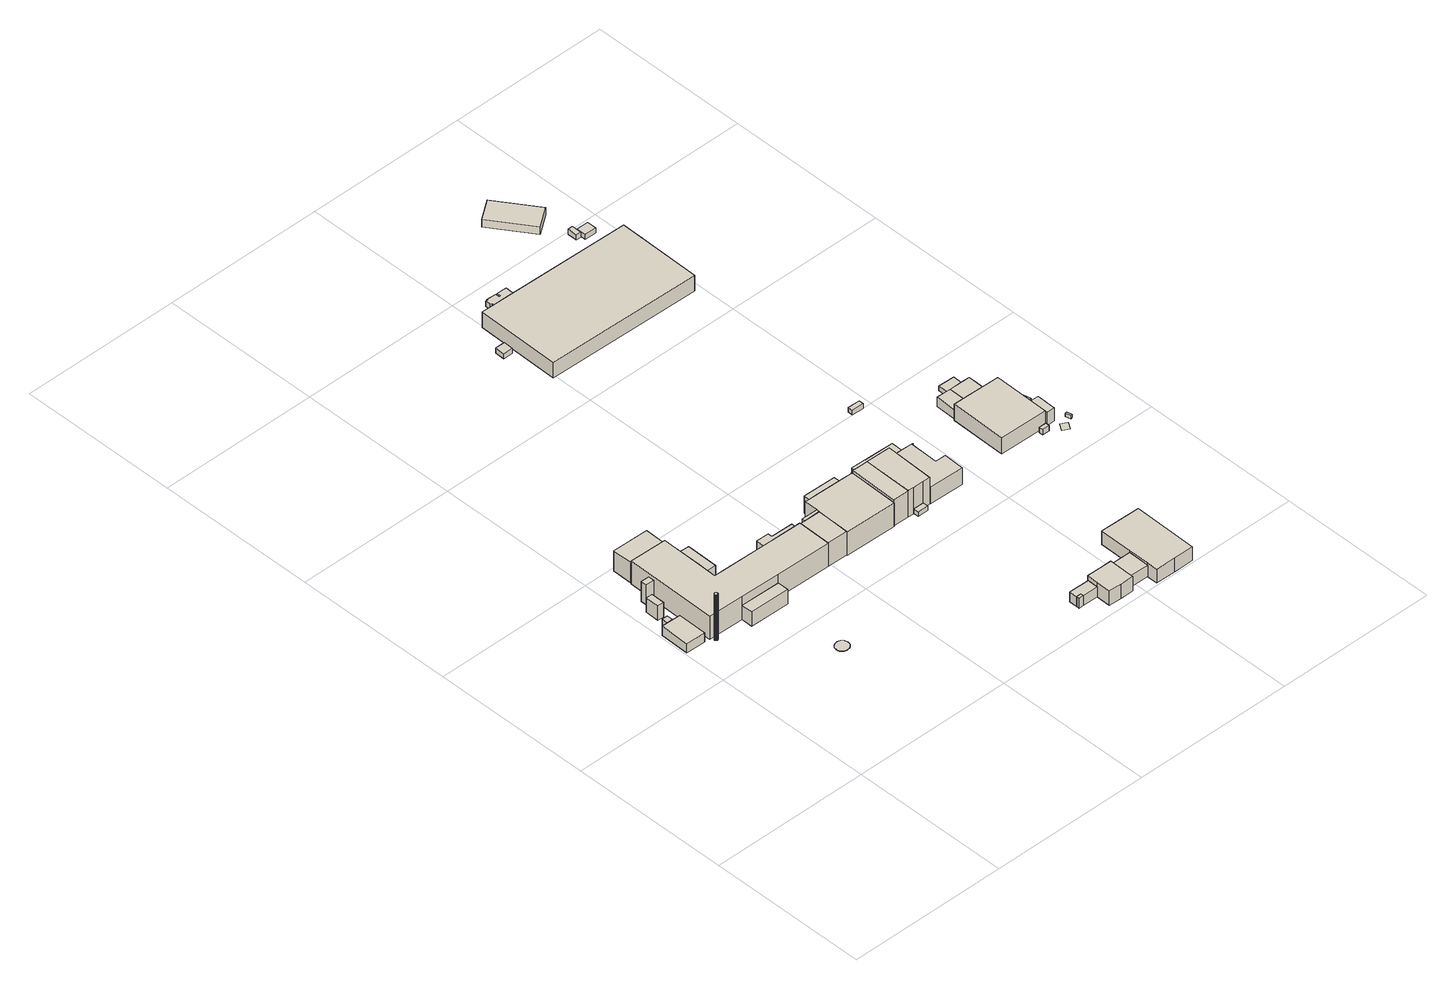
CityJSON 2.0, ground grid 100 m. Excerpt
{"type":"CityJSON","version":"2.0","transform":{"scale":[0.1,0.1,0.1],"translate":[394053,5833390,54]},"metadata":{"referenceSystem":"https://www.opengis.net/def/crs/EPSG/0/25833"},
"CityObjects":{
"building1":{"type":"Building","attributes":{"Gemeindeschluessel":"11000003","BezugspunktDach":"2200","function":"31001_2620","measuredHeight":6.2,"storeysAboveGround":1},"address":[{"country":"Germany","locality":"Berlin","thoroughfareNumber":"7 (16)","thoroughfareName":"Am Vorwerk"}],"geometry":[{"type":"Solid","lod":"1","boundaries":[[[[0,1,2,3]],[[4,5,6,7]],[[4,7,3,2]],[[5,4,2,1]],[[6,5,1,0]],[[7,6,0,3]]]]}]},
"building2":{"type":"Building","attributes":{"Gemeindeschluessel":"11000003","BezugspunktDach":"2200","function":"31001_2620","measuredHeight":6.22,"storeysAboveGround":1},"address":[{"country":"Germany","locality":"Berlin","thoroughfareNumber":"7 (17)","thoroughfareName":"Am Vorwerk"}],"geometry":[{"type":"Solid","lod":"1","boundaries":[[[[8,9,10,11]],[[12,13,14,15]],[[12,15,11,10]],[[13,12,10,9]],[[14,13,9,8]],[[15,14,8,11]]]]}]},
"building3":{"type":"Building","attributes":{"Gemeindeschluessel":"11000003","BezugspunktDach":"2200","function":"51002_1290","measuredHeight":30.57,"storeysAboveGround":0},"address":[{"country":"Germany","locality":"Berlin"}],"geometry":[{"type":"Solid","lod":"1","boundaries":[[[[16,17,18,19,20,21,22,23,24,25,26,27,28,29,30,31,32,33,34,35,36,37,38,39,40,41,42,43,44,45,46,47]],[[48,49,50,51,52,53,54,55,56,57,58,59,60,61,62,63,64,65,66,67,68,69,70,71,72,73,74,75,76,77,78,79]],[[48,79,47,46]],[[49,48,46,45]],[[50,49,45,44]],[[51,50,44,43]],[[52,51,43,42]],[[53,52,42,41]],[[54,53,41,40]],[[55,54,40,39]],[[56,55,39,38]],[[57,56,38,37]],[[58,57,37,36]],[[59,58,36,35]],[[60,59,35,34]],[[61,60,34,33]],[[62,61,33,32]],[[63,62,32,31]],[[64,63,31,30]],[[65,64,30,29]],[[66,65,29,28]],[[67,66,28,27]],[[68,67,27,26]],[[69,68,26,25]],[[70,69,25,24]],[[71,70,24,23]],[[72,71,23,22]],[[73,72,22,21]],[[74,73,21,20]],[[75,74,20,19]],[[76,75,19,18]],[[77,76,18,17]],[[78,77,17,16]],[[79,78,16,47]]]]}]},
"building4":{"type":"Building","attributes":{"Gemeindeschluessel":"11000003","BezugspunktDach":"2200","function":"31001_2620","measuredHeight":9.67,"storeysAboveGround":1},"address":[{"country":"Germany","locality":"Berlin","thoroughfareNumber":"7 (18)","thoroughfareName":"Am Vorwerk"}],"geometry":[{"type":"Solid","lod":"1","boundaries":[[[[80,81,82,83]],[[84,85,86,87]],[[84,87,83,82]],[[85,84,82,81]],[[86,85,81,80]],[[87,86,80,83]]]]}]},
"building5":{"type":"Building","attributes":{"Gemeindeschluessel":"11000003","BezugspunktDach":"2200","function":"31001_2620","measuredHeight":13.93,"storeysAboveGround":1},"address":[{"country":"Germany","locality":"Berlin","thoroughfareNumber":"7 (19)","thoroughfareName":"Am Vorwerk"}],"geometry":[{"type":"Solid","lod":"1","boundaries":[[[[88,89,90,91]],[[92,93,94,95]],[[92,95,91,90]],[[93,92,90,89]],[[94,93,89,88]],[[95,94,88,91]]]]}]},
"building6":{"type":"Building","attributes":{"name":"Windkraftanlage","Gemeindeschluessel":"11000003","BezugspunktDach":"2200","function":"31001_2520","measuredHeight":0.18,"storeysAboveGround":36},"address":[{"country":"Germany","locality":"Berlin","thoroughfareNumber":"1","thoroughfareName":"Am Vorwerk"}],"geometry":[{"type":"Solid","lod":"1","boundaries":[[[[96,97,98,99,100,101,102,103,104,105,106,107,108,109,110,111,112,113,114,115,116,117,118,119,120,121,122,123,124,125,126,127,128,129,130,131,132,133,134,135,136,137,138,139,140,141,142,143,144,145,146,147,148,149,150,151,152,153,154,155,156,157,158,159]],[[160,161,162,163,164,165,166,167,168,169,170,171,172,173,174,175,176,177,178,179,180,181,182,183,184,185,186,187,188,189,190,191,192,193,194,195,196,197,198,199,200,201,202,203,204,205,206,207,208,209,210,211,212,213,214,215,216,217,218,219,220,221,222,223]],[[160,223,159,158]],[[161,160,158,157]],[[162,161,157,156]],[[163,162,156,155]],[[164,163,155,154]],[[165,164,154,153]],[[166,165,153,152]],[[167,166,152,151]],[[168,167,151,150]],[[169,168,150,149]],[[170,169,149,148]],[[171,170,148,147]],[[172,171,147,146]],[[173,172,146,145]],[[174,173,145,144]],[[175,174,144,143]],[[176,175,143,142]],[[177,176,142,141]],[[178,177,141,140]],[[179,178,140,139]],[[180,179,139,138]],[[181,180,138,137]],[[182,181,137,136]],[[183,182,136,135]],[[184,183,135,134]],[[185,184,134,133]],[[186,185,133,132]],[[187,186,132,131]],[[188,187,131,130]],[[189,188,130,129]],[[190,189,129,128]],[[191,190,128,127]],[[192,191,127,126]],[[193,192,126,125]],[[194,193,125,124]],[[195,194,124,123]],[[196,195,123,122]],[[197,196,122,121]],[[198,197,121,120]],[[199,198,120,119]],[[200,199,119,118]],[[201,200,118,117]],[[202,201,117,116]],[[203,202,116,115]],[[204,203,115,114]],[[205,204,114,113]],[[206,205,113,112]],[[207,206,112,111]],[[208,207,111,110]],[[209,208,110,109]],[[210,209,109,108]],[[211,210,108,107]],[[212,211,107,106]],[[213,212,106,105]],[[214,213,105,104]],[[215,214,104,103]],[[216,215,103,102]],[[217,216,102,101]],[[218,217,101,100]],[[219,218,100,99]],[[220,219,99,98]],[[221,220,98,97]],[[222,221,97,96]],[[223,222,96,159]]]]}]},
"building7":{"type":"Building","attributes":{"Gemeindeschluessel":"11000003","BezugspunktDach":"2200","function":"51009_1610","measuredHeight":14.1,"storeysAboveGround":0},"address":[{"country":"Germany","locality":"Berlin"}],"geometry":[{"type":"Solid","lod":"1","boundaries":[[[[224,225,226,227]],[[228,229,230,231]],[[228,231,227,226]],[[229,228,226,225]],[[230,229,225,224]],[[231,230,224,227]]]]}]},
"building8":{"type":"Building","attributes":{"Gemeindeschluessel":"11000003","BezugspunktDach":"2200","function":"31001_2620","measuredHeight":9.63,"storeysAboveGround":3},"address":[{"country":"Germany","locality":"Berlin","thoroughfareNumber":"7 (13)","thoroughfareName":"Am Vorwerk"}],"geometry":[{"type":"Solid","lod":"1","boundaries":[[[[232,233,234,235]],[[236,237,238,239]],[[236,239,235,234]],[[237,236,234,233]],[[238,237,233,232]],[[239,238,232,235]]]]}]},
"building9":{"type":"Building","attributes":{"Gemeindeschluessel":"11000003","BezugspunktDach":"2200","function":"31001_2620","measuredHeight":7.76,"storeysAboveGround":2},"address":[{"country":"Germany","locality":"Berlin","thoroughfareNumber":"7 (14)","thoroughfareName":"Am Vorwerk"}],"geometry":[{"type":"Solid","lod":"1","boundaries":[[[[240,241,242,243]],[[244,245,246,247]],[[244,247,243,242]],[[245,244,242,241]],[[246,245,241,240]],[[247,246,240,243]]]]}]},
"building10":{"type":"Building","attributes":{"Gemeindeschluessel":"11000003","BezugspunktDach":"2200","function":"31001_2621","measuredHeight":15.38,"storeysAboveGround":4},"address":[{"country":"Germany","locality":"Berlin","thoroughfareNumber":"7 (12)","thoroughfareName":"Am Vorwerk"}],"geometry":[{"type":"Solid","lod":"1","boundaries":[[[[248,249,250,251,252,253,254,255,256,257,258,259,260,261,262]],[[263,264,244,247,265,266,267,268,269,270,271,272,237,236,273]],[[263,273,262,261]],[[264,263,261,260]],[[244,264,260,259]],[[247,244,259,258]],[[265,247,258,257]],[[266,265,257,256]],[[267,266,256,255]],[[268,267,255,254]],[[269,268,254,253]],[[270,269,253,252]],[[271,270,252,251]],[[272,271,251,250]],[[237,272,250,249]],[[236,237,249,248]],[[273,236,248,262]]]]}]},
"building11":{"type":"Building","attributes":{"Gemeindeschluessel":"11000003","BezugspunktDach":"2200","function":"51009_1610","measuredHeight":6.1,"storeysAboveGround":0},"address":[{"country":"Germany","locality":"Berlin"}],"geometry":[{"type":"Solid","lod":"1","boundaries":[[[[274,275,276,277]],[[278,279,267,266]],[[278,266,277,276]],[[279,278,276,275]],[[267,279,275,274]],[[266,267,274,277]]]]}]},
"building12":{"type":"Building","attributes":{"Gemeindeschluessel":"11000003","BezugspunktDach":"2200","function":"31001_2523","measuredHeight":7.09,"storeysAboveGround":2},"address":[{"country":"Germany","locality":"Berlin","thoroughfareNumber":"7 (15)","thoroughfareName":"Am Vorwerk"}],"geometry":[{"type":"Solid","lod":"1","boundaries":[[[[280,281,282,283,284,285,286,287,288]],[[289,290,291,292,293,294,295,296,297]],[[289,297,288,287]],[[290,289,287,286]],[[291,290,286,285]],[[292,291,285,284]],[[293,292,284,283]],[[294,293,283,282]],[[295,294,282,281]],[[296,295,281,280]],[[297,296,280,288]]]]}]},
"building13":{"type":"Building","attributes":{"Gemeindeschluessel":"11000003","BezugspunktDach":"2200","function":"31001_2621","measuredHeight":15.66,"storeysAboveGround":6},"address":[{"country":"Germany","locality":"Berlin","thoroughfareNumber":"7 (11)","thoroughfareName":"Am Vorwerk"}],"geometry":[{"type":"Solid","lod":"1","boundaries":[[[[298,299,300,252,251]],[[301,302,303,304,305]],[[301,305,251,252]],[[302,301,252,300]],[[303,302,300,299]],[[304,303,299,298]],[[305,304,298,251]]]]}]},
"building14":{"type":"Building","attributes":{"Gemeindeschluessel":"11000003","BezugspunktDach":"2200","function":"51009_1610","measuredHeight":15.45,"storeysAboveGround":0},"address":[{"country":"Germany","locality":"Berlin"}],"geometry":[{"type":"Solid","lod":"1","boundaries":[[[[306,307,308,309]],[[293,310,311,294]],[[293,294,309,308]],[[310,293,308,307]],[[311,310,307,306]],[[294,311,306,309]]]]}]},
"building15":{"type":"Building","attributes":{"Gemeindeschluessel":"11000003","BezugspunktDach":"2200","function":"31001_2621","measuredHeight":15.96,"storeysAboveGround":5},"address":[{"country":"Germany","locality":"Berlin","thoroughfareNumber":"7 (10)","thoroughfareName":"Am Vorwerk"}],"geometry":[{"type":"Solid","lod":"1","boundaries":[[[[312,313,314,315,316,317,318,319,320,321,322,323,324,325,326]],[[304,303,327,328,329,330,331,332,333,334,335,336,337,338,339]],[[304,339,326,325]],[[303,304,325,324]],[[327,303,324,323]],[[328,327,323,322]],[[329,328,322,321]],[[330,329,321,320]],[[331,330,320,319]],[[332,331,319,318]],[[333,332,318,317]],[[334,333,317,316]],[[335,334,316,315]],[[336,335,315,314]],[[337,336,314,313]],[[338,337,313,312]],[[339,338,312,326]]]]}]},
"building16":{"type":"Building","attributes":{"Gemeindeschluessel":"11000003","BezugspunktDach":"2200","function":"51009_1610","measuredHeight":6.84,"storeysAboveGround":0},"address":[{"country":"Germany","locality":"Berlin"}],"geometry":[{"type":"Solid","lod":"1","boundaries":[[[[340,341,342,343]],[[344,345,346,347]],[[344,347,343,342]],[[345,344,342,341]],[[346,345,341,340]],[[347,346,340,343]]]]}]},
"building17":{"type":"Building","attributes":{"Gemeindeschluessel":"11000003","BezugspunktDach":"2200","function":"51009_1610","measuredHeight":15.54,"storeysAboveGround":0},"address":[{"country":"Germany","locality":"Berlin"}],"geometry":[{"type":"Solid","lod":"1","boundaries":[[[[348,349,350,351]],[[352,353,354,355]],[[352,355,351,350]],[[353,352,350,349]],[[354,353,349,348]],[[355,354,348,351]]]]}]},
"building18":{"type":"Building","attributes":{"Gemeindeschluessel":"11000003","BezugspunktDach":"2200","function":"31001_2620","measuredHeight":6.63,"storeysAboveGround":2},"address":[{"country":"Germany","locality":"Berlin","thoroughfareNumber":"5 (6)","thoroughfareName":"Am Vorwerk"}],"geometry":[{"type":"Solid","lod":"1","boundaries":[[[[356,357,358,359,360,361]],[[362,363,364,346,345,344]],[[362,344,361,360]],[[363,362,360,359]],[[364,363,359,358]],[[346,364,358,357]],[[345,346,357,356]],[[344,345,356,361]]]]}]},
"building19":{"type":"Building","attributes":{"Gemeindeschluessel":"11000003","BezugspunktDach":"2200","function":"31001_2621","measuredHeight":10.56,"storeysAboveGround":1},"address":[{"country":"Germany","locality":"Berlin","thoroughfareNumber":"5 (5)","thoroughfareName":"Am Vorwerk"}],"geometry":[{"type":"Solid","lod":"1","boundaries":[[[[365,366,367,368,369,370,371,372,373]],[[374,375,376,377,378,379,380,381,382]],[[374,382,373,372]],[[375,374,372,371]],[[376,375,371,370]],[[377,376,370,369]],[[378,377,369,368]],[[379,378,368,367]],[[380,379,367,366]],[[381,380,366,365]],[[382,381,365,373]]]]}]},
"building20":{"type":"Building","attributes":{"Gemeindeschluessel":"11000003","BezugspunktDach":"2200","function":"31001_2620","measuredHeight":3.12,"storeysAboveGround":1},"address":[{"country":"Germany","locality":"Berlin","thoroughfareNumber":"7 (8)","thoroughfareName":"Am Vorwerk"}],"geometry":[{"type":"Solid","lod":"1","boundaries":[[[[383,384,385,386]],[[387,388,389,390]],[[387,390,386,385]],[[388,387,385,384]],[[389,388,384,383]],[[390,389,383,386]]]]}]},
"building21":{"type":"Building","attributes":{"Gemeindeschluessel":"11000003","function":"31001_2621"},"address":[{"country":"Germany","locality":"Berlin","thoroughfareNumber":"7 (9)","thoroughfareName":"Am Vorwerk"}],"children":["building21-1","building21-2"]},
"building21-1":{"type":"BuildingPart","attributes":{"BezugspunktDach":"2200","measuredHeight":17.77,"storeysAboveGround":7},"parents":["building21"],"geometry":[{"type":"MultiSurface","lod":"1","boundaries":[[[391,392,393,394,395,396]],[[397,398,399,400,401,402]],[[397,403,404,396,395]],[[398,397,395,394]],[[399,398,394,393]],[[400,399,393,392]],[[401,400,392,391]],[[402,401,391,396]],[[402,404,403,397]]]}]},
"building21-2":{"type":"BuildingPart","attributes":{"BezugspunktDach":"2200","measuredHeight":17.74,"storeysAboveGround":7},"parents":["building21"],"geometry":[{"type":"Solid","lod":"1","boundaries":[[[[404,403,405,406,407]],[[336,408,397,402,337]],[[336,337,407,406]],[[408,336,406,405]],[[397,408,405,403]],[[337,402,404,407]],[[402,397,403,404]]]]}]},
"building22":{"type":"Building","attributes":{"Gemeindeschluessel":"11000003","BezugspunktDach":"2200","function":"31001_2463","measuredHeight":3.41,"storeysAboveGround":1},"address":[{"country":"Germany","locality":"Berlin","thoroughfareNumber":"11 (5)","thoroughfareName":"Am Vorwerk"}],"geometry":[{"type":"Solid","lod":"1","boundaries":[[[[409,410,411,412]],[[413,414,415,416]],[[413,416,412,411]],[[414,413,411,410]],[[415,414,410,409]],[[416,415,409,412]]]]}]},
"building23":{"type":"Building","attributes":{"Gemeindeschluessel":"11000003","BezugspunktDach":"2200","function":"31001_2620","measuredHeight":7.64,"storeysAboveGround":2},"address":[{"country":"Germany","locality":"Berlin","thoroughfareNumber":"5 (4)","thoroughfareName":"Am Vorwerk"}],"geometry":[{"type":"Solid","lod":"1","boundaries":[[[[417,418,419,420]],[[421,422,423,424]],[[421,424,420,419]],[[422,421,419,418]],[[423,422,418,417]],[[424,423,417,420]]]]}]},
"building24":{"type":"Building","attributes":{"Gemeindeschluessel":"11000003","BezugspunktDach":"2200","function":"31001_2100","measuredHeight":10.77,"storeysAboveGround":3},"address":[{"country":"Germany","locality":"Berlin","thoroughfareNumber":"7 (6)","thoroughfareName":"Am Vorwerk"}],"geometry":[{"type":"Solid","lod":"1","boundaries":[[[[425,426,427,428,429,430,431,432,433,434]],[[435,436,437,438,439,440,441,442,443,444]],[[435,444,434,433]],[[436,435,433,432]],[[437,436,432,431]],[[438,437,431,430]],[[439,438,430,429]],[[440,439,429,428]],[[441,440,428,427]],[[442,441,427,426]],[[443,442,426,425]],[[444,443,425,434]]]]}]},
"building25":{"type":"Building","attributes":{"Gemeindeschluessel":"11000003","BezugspunktDach":"2200","function":"31001_2621","measuredHeight":11.08,"storeysAboveGround":3},"address":[{"country":"Germany","locality":"Berlin","thoroughfareNumber":"7 (7)","thoroughfareName":"Am Vorwerk"}],"geometry":[{"type":"Solid","lod":"1","boundaries":[[[[445,446,447,448,449,450,451,452,453,454]],[[455,456,457,458,459,460,461,462,463,464]],[[455,464,454,453]],[[456,455,453,452]],[[457,456,452,451]],[[458,457,451,450]],[[459,458,450,449]],[[460,459,449,448]],[[461,460,448,447]],[[462,461,447,446]],[[463,462,446,445]],[[464,463,445,454]]]]}]},
"building26":{"type":"Building","attributes":{"Gemeindeschluessel":"11000003","BezugspunktDach":"2200","function":"31001_2621","measuredHeight":10.27,"storeysAboveGround":1},"address":[{"country":"Germany","locality":"Berlin","thoroughfareNumber":"5 (3)","thoroughfareName":"Am Vorwerk"}],"geometry":[{"type":"Solid","lod":"1","boundaries":[[[[465,466,467,468,469,470,471,472]],[[473,474,475,476,477,478,479,480]],[[473,480,472,471]],[[474,473,471,470]],[[475,474,470,469]],[[476,475,469,468]],[[477,476,468,467]],[[478,477,467,466]],[[479,478,466,465]],[[480,479,465,472]]]]}]},
"building27":{"type":"Building","attributes":{"Gemeindeschluessel":"11000003","BezugspunktDach":"2200","function":"31001_2600","measuredHeight":3.58,"storeysAboveGround":1},"address":[{"country":"Germany","locality":"Berlin","thoroughfareNumber":"11 (4)","thoroughfareName":"Am Vorwerk"}],"geometry":[{"type":"Solid","lod":"1","boundaries":[[[[481,482,483,484,485,486,487,488,489,490,491,492,493,494,495,496]],[[497,498,499,500,501,502,503,504,505,506,507,508,509,510,511,512]],[[497,512,496,495]],[[498,497,495,494]],[[499,498,494,493]],[[500,499,493,492]],[[501,500,492,491]],[[502,501,491,490]],[[503,502,490,489]],[[504,503,489,488]],[[505,504,488,487]],[[506,505,487,486]],[[507,506,486,485]],[[508,507,485,484]],[[509,508,484,483]],[[510,509,483,482]],[[511,510,482,481]],[[512,511,481,496]]]]}]},
"building28":{"type":"Building","attributes":{"Gemeindeschluessel":"11000003","BezugspunktDach":"2200","function":"31001_2600","measuredHeight":3.13,"storeysAboveGround":1},"address":[{"country":"Germany","locality":"Berlin","thoroughfareNumber":"7 (5)","thoroughfareName":"Am Vorwerk"}],"geometry":[{"type":"Solid","lod":"1","boundaries":[[[[513,514,515,516]],[[517,518,519,520]],[[517,520,516,515]],[[518,517,515,514]],[[519,518,514,513]],[[520,519,513,516]]]]}]},
"building29":{"type":"Building","attributes":{"Gemeindeschluessel":"11000003","BezugspunktDach":"2200","function":"31001_2600","measuredHeight":10.61,"storeysAboveGround":2},"address":[{"country":"Germany","locality":"Berlin","thoroughfareNumber":"11 (6)","thoroughfareName":"Am Vorwerk"}],"geometry":[{"type":"Solid","lod":"1","boundaries":[[[[521,522,523,524,525,526]],[[527,528,529,530,531,532]],[[527,532,526,525]],[[528,527,525,524]],[[529,528,524,523]],[[530,529,523,522]],[[531,530,522,521]],[[532,531,521,526]]]]}]},
"building30":{"type":"Building","attributes":{"Gemeindeschluessel":"11000003","BezugspunktDach":"2200","function":"31001_2143","measuredHeight":6.35,"storeysAboveGround":1},"address":[{"country":"Germany","locality":"Berlin","thoroughfareNumber":"7 (4)","thoroughfareName":"Am Vorwerk"}],"geometry":[{"type":"Solid","lod":"1","boundaries":[[[[533,534,535,536]],[[537,538,539,540]],[[537,540,536,535]],[[538,537,535,534]],[[539,538,534,533]],[[540,539,533,536]]]]}]},
"building31":{"type":"Building","attributes":{"Gemeindeschluessel":"11000003","BezugspunktDach":"2200","function":"31001_2143","measuredHeight":10.85,"storeysAboveGround":3},"address":[{"country":"Germany","locality":"Berlin","thoroughfareNumber":"7","thoroughfareName":"Am Vorwerk"}],"geometry":[{"type":"Solid","lod":"1","boundaries":[[[[541,542,543,544,545,546,547]],[[548,540,539,549,550,551,552]],[[548,552,547,546]],[[540,548,546,545]],[[539,540,545,544]],[[549,539,544,543]],[[550,549,543,542]],[[551,550,542,541]],[[552,551,541,547]]]]}]},
"building32":{"type":"Building","attributes":{"Gemeindeschluessel":"11000003","BezugspunktDach":"2200","function":"31001_2600","measuredHeight":3.48,"storeysAboveGround":1},"address":[{"country":"Germany","locality":"Berlin","thoroughfareNumber":"7 (2)","thoroughfareName":"Am Vorwerk"}],"geometry":[{"type":"Solid","lod":"1","boundaries":[[[[553,554,555,556]],[[557,558,559,560]],[[557,560,556,555]],[[558,557,555,554]],[[559,558,554,553]],[[560,559,553,556]]]]}]},
"building33":{"type":"Building","attributes":{"Gemeindeschluessel":"11000003","function":"31001_2083"},"address":[{"country":"Germany","locality":"Berlin","thoroughfareNumber":"7 (25)","thoroughfareName":"Am Vorwerk"}],"children":["building33-1","building33-2"]},
"building33-1":{"type":"BuildingPart","attributes":{"BezugspunktDach":"2200","measuredHeight":6.35,"storeysAboveGround":2},"parents":["building33"],"geometry":[{"type":"MultiSurface","lod":"1","boundaries":[[[561,562,563,534,533]],[[538,564,565,549,539]],[[538,539,533,534]],[[566,567,538,534,563]],[[565,564,563,562]],[[549,565,562,561]],[[539,549,561,533]],[[564,538,567,566]]]}]},
"building33-2":{"type":"BuildingPart","attributes":{"BezugspunktDach":"2200","measuredHeight":3.07,"storeysAboveGround":2},"parents":["building33"],"geometry":[{"type":"Solid","lod":"1","boundaries":[[[[566,568,569,567]],[[570,571,564,538]],[[570,538,567,569]],[[571,570,569,568]],[[564,571,568,566]],[[538,564,566,567]]]]}]},
"building34":{"type":"Building","attributes":{"Gemeindeschluessel":"11000003","BezugspunktDach":"2200","function":"31001_2600","measuredHeight":8.69,"storeysAboveGround":1},"address":[{"country":"Germany","locality":"Berlin","thoroughfareNumber":"7 (1)","thoroughfareName":"Am Vorwerk"}],"geometry":[{"type":"Solid","lod":"1","boundaries":[[[[572,573,574,575]],[[576,577,578,579]],[[576,579,575,574]],[[577,576,574,573]],[[578,577,573,572]],[[579,578,572,575]]]]}]},
"building35":{"type":"Building","attributes":{"Gemeindeschluessel":"11000003","BezugspunktDach":"2200","function":"31001_2591","measuredHeight":0.02,"storeysAboveGround":1},"address":[{"country":"Germany","locality":"Berlin","thoroughfareNumber":"7 (24)","thoroughfareName":"Am Vorwerk"}],"geometry":[{"type":"MultiSurface","lod":"1","boundaries":[[[580,581,582,583]]]}]},
"building36":{"type":"Building","attributes":{"Gemeindeschluessel":"11000003","BezugspunktDach":"2200","function":"31001_2143","measuredHeight":5.09,"storeysAboveGround":1},"address":[{"country":"Germany","locality":"Berlin","thoroughfareNumber":"11 (1)","thoroughfareName":"Am Vorwerk"}],"geometry":[{"type":"Solid","lod":"1","boundaries":[[[[584,585,586,587]],[[588,589,590,591]],[[588,591,587,586]],[[589,588,586,585]],[[590,589,585,584]],[[591,590,584,587]]]]}]},
"building37":{"type":"Building","attributes":{"Gemeindeschluessel":"11000003","BezugspunktDach":"2200","function":"51009_1610","measuredHeight":2.68,"storeysAboveGround":0},"address":[{"country":"Germany","locality":"Berlin"}],"geometry":[{"type":"Solid","lod":"1","boundaries":[[[[592,593,594,595]],[[565,596,597,598]],[[565,598,595,594]],[[596,565,594,593]],[[597,596,593,592]],[[598,597,592,595]]]]}]},
"building38":{"type":"Building","attributes":{"Gemeindeschluessel":"11000003","BezugspunktDach":"2200","function":"31001_2600","measuredHeight":3.46,"storeysAboveGround":1},"address":[{"country":"Germany","locality":"Berlin","thoroughfareNumber":"11 (2)","thoroughfareName":"Am Vorwerk"}],"geometry":[{"type":"Solid","lod":"1","boundaries":[[[[599,600,601,602]],[[603,604,605,606]],[[603,606,602,601]],[[604,603,601,600]],[[605,604,600,599]],[[606,605,599,602]]]]}]},
"building39":{"type":"Building","attributes":{"Gemeindeschluessel":"11000003","BezugspunktDach":"2200","function":"31001_2500","measuredHeight":2.27,"storeysAboveGround":1},"address":[{"country":"Germany","locality":"Berlin","thoroughfareNumber":"7 (23)","thoroughfareName":"Am Vorwerk"}],"geometry":[{"type":"Solid","lod":"1","boundaries":[[[[607,608,609,610]],[[611,612,613,614]],[[611,614,610,609]],[[612,611,609,608]],[[613,612,608,607]],[[614,613,607,610]]]]}]},
"building40":{"type":"Building","attributes":{"Gemeindeschluessel":"11000003","BezugspunktDach":"2200","function":"31001_2523","measuredHeight":1.46,"storeysAboveGround":1},"address":[{"country":"Germany","locality":"Berlin","thoroughfareNumber":"7 (22)","thoroughfareName":"Am Vorwerk"}],"geometry":[{"type":"Solid","lod":"1","boundaries":[[[[615,616,617,618]],[[619,620,621,622]],[[619,622,618,617]],[[620,619,617,616]],[[621,620,616,615]],[[622,621,615,618]]]]}]},
"building41":{"type":"Building","attributes":{"Gemeindeschluessel":"11000003","BezugspunktDach":"2200","function":"31001_2600","measuredHeight":3.42,"storeysAboveGround":2},"address":[{"country":"Germany","locality":"Berlin","thoroughfareNumber":"11","thoroughfareName":"Am Vorwerk"}],"geometry":[{"type":"Solid","lod":"1","boundaries":[[[[623,624,625,626]],[[627,628,629,630]],[[627,630,626,625]],[[628,627,625,624]],[[629,628,624,623]],[[630,629,623,626]]]]}]},
"building42":{"type":"Building","attributes":{"Gemeindeschluessel":"11000003","BezugspunktDach":"2200","function":"31001_2523","measuredHeight":2.59,"storeysAboveGround":1},"address":[{"country":"Germany","locality":"Berlin","thoroughfareNumber":"11 (3)","thoroughfareName":"Am Vorwerk"}],"geometry":[{"type":"Solid","lod":"1","boundaries":[[[[631,632,633,634]],[[635,636,637,638]],[[635,638,634,633]],[[636,635,633,632]],[[637,636,632,631]],[[638,637,631,634]]]]}]}
},
"vertices":[
[123,1262,81],[126,1444,81],[5,1447,81],[1,1264,81],[5,1447,19],[126,1444,19],[123,1262,19],[1,1264,19],
[76,1447,82],[77,1484,82],[41,1485,82],[40,1447,82],[41,1485,20],[77,1484,20],[76,1447,20],[40,1447,20],
[169,1234,325],[169,1232,325],[170,1231,325],[172,1229,325],[173,1228,325],[175,1227,325],[177,1226,325],[179,1226,325],[181,1226,325],[183,1227,325],[184,1228,325],[186,1229,325],[187,1231,325],[188,1232,325],[189,1234,325],[189,1236,325],[189,1238,325],[188,1240,325],[187,1242,325],[186,1244,325],[184,1245,325],[183,1246,325],[181,1246,325],[179,1247,325],[177,1246,325],[175,1246,325],[173,1245,325],[172,1244,325],[170,1242,325],[169,1240,325],[169,1238,325],[169,1236,325],[169,1238,19],[169,1240,19],[170,1242,19],[172,1244,19],[173,1245,19],[175,1246,19],[177,1246,19],[179,1247,19],[181,1246,19],[183,1246,19],[184,1245,19],[186,1244,19],[187,1242,19],[188,1240,19],[189,1238,19],[189,1236,19],[189,1234,19],[188,1232,19],[187,1231,19],[186,1229,19],[184,1228,19],[183,1227,19],[181,1226,19],[179,1226,19],[177,1226,19],[175,1227,19],[173,1228,19],[172,1229,19],[170,1231,19],[169,1232,19],[169,1234,19],[169,1236,19],
[106,1542,117],[108,1628,117],[68,1629,117],[66,1543,117],[68,1629,21],[108,1628,21],[106,1542,21],[66,1543,21],
[158,1666,155],[159,1704,155],[108,1705,155],[107,1667,155],[108,1705,21],[159,1704,21],[158,1666,21],[107,1667,21],
[551,744,33],[551,740,33],[552,736,33],[553,732,33],[555,728,33],[557,725,33],[560,722,33],[562,719,33],[565,716,33],[568,714,33],[572,712,33],[575,710,33],[579,709,33],[583,708,33],[587,707,33],[591,707,33],[595,707,33],[599,708,33],[603,709,33],[607,710,33],[610,712,33],[614,714,33],[617,716,33],[620,719,33],[622,722,33],[625,725,33],[627,728,33],[628,732,33],[630,736,33],[631,740,33],[631,744,33],[632,748,33],[631,751,33],[631,755,33],[630,759,33],[628,763,33],[627,767,33],[625,770,33],[622,773,33],[620,776,33],[617,779,33],[614,781,33],[610,783,33],[607,785,33],[603,786,33],[599,787,33],[595,788,33],[591,788,33],[587,788,33],[583,787,33],[579,786,33],[575,785,33],[572,783,33],[568,781,33],[565,779,33],[562,776,33],[560,773,33],[557,770,33],[555,767,33],[553,763,33],[552,759,33],[551,755,33],[551,751,33],[550,748,33],[551,751,31],[551,755,31],[552,759,31],[553,763,31],[555,767,31],[557,770,31],[560,773,31],[562,776,31],[565,779,31],[568,781,31],[572,783,31],[575,785,31],[579,786,31],[583,787,31],[587,788,31],[591,788,31],[595,788,31],[599,787,31],[603,786,31],[607,785,31],[610,783,31],[614,781,31],[617,779,31],[620,776,31],[622,773,31],[625,770,31],[627,767,31],[628,763,31],[630,759,31],[631,755,31],[631,751,31],[632,748,31],[631,744,31],[631,740,31],[630,736,31],[628,732,31],[627,728,31],[625,725,31],[622,722,31],[620,719,31],[617,716,31],[614,714,31],[610,712,31],[607,710,31],[603,709,31],[599,708,31],[595,707,31],[591,707,31],[587,707,31],[583,708,31],[579,709,31],[575,710,31],[572,712,31],[568,714,31],[565,716,31],[562,719,31],[560,722,31],[557,725,31],[555,728,31],[553,732,31],[552,736,31],[551,740,31],[551,744,31],[550,748,31],
[394,1841,155],[396,1966,155],[170,1970,155],[168,1845,155],[170,1970,20],[396,1966,20],[394,1841,20],[168,1845,20],
[627,1179,115],[628,1249,115],[378,1254,115],[377,1184,115],[378,1254,19],[628,1249,19],[627,1179,19],[377,1184,19],
[506,1579,97],[509,1778,97],[395,1781,97],[392,1581,97],[395,1781,19],[509,1778,19],[506,1579,19],[392,1581,19],
[378,1254,173],[628,1249,173],[973,1243,173],[973,1246,173],[977,1450,173],[977,1454,173],[788,1457,173],[768,1458,173],[459,1463,173],[389,1465,173],[392,1581,173],[395,1781,173],[396,1833,173],[165,1838,173],[154,1258,173],[165,1838,19],[396,1833,19],[389,1465,19],[459,1463,19],[768,1458,19],[788,1457,19],[977,1454,19],[977,1450,19],[973,1246,19],[973,1243,19],[154,1258,19],
[768,1458,80],[770,1529,80],[460,1535,80],[459,1463,80],[460,1535,19],[770,1529,19],
[977,1454,91],[977,1450,91],[1005,1449,91],[1006,1469,91],[1007,1544,91],[869,1547,91],[869,1574,91],[791,1575,91],[788,1457,91],[791,1575,20],[869,1574,20],[869,1547,20],[1007,1544,20],[1006,1469,20],[1005,1449,20],[977,1450,20],[977,1454,20],[788,1457,20],
[1101,1244,173],[1108,1448,173],[1005,1449,173],[977,1450,16],[1005,1449,16],[1108,1448,16],[1101,1244,16],[973,1246,16],
[1108,1448,174],[1108,1468,174],[1006,1469,174],[1005,1449,174],[1108,1468,20],[1108,1448,20],
[1424,1234,175],[1424,1238,175],[1431,1541,175],[1431,1549,175],[1427,1549,175],[1427,1545,175],[1373,1546,175],[1167,1550,175],[1114,1551,175],[1113,1555,175],[1110,1555,175],[1108,1468,175],[1108,1448,175],[1101,1244,175],[1101,1240,175],[1108,1468,16],[1110,1555,16],[1113,1555,16],[1114,1551,16],[1167,1550,16],[1373,1546,16],[1427,1545,16],[1427,1549,16],[1431,1549,16],[1431,1541,16],[1424,1238,16],[1424,1234,16],[1101,1240,16],
[1689,135,87],[1689,153,87],[1660,153,87],[1659,135,87],[1660,153,19],[1689,153,19],[1689,135,19],[1659,135,19],
[1373,1546,134],[1374,1616,134],[1168,1620,134],[1167,1550,134],[1168,1620,20],[1374,1616,20],[1373,1546,20],[1167,1550,20],
[1689,153,85],[1689,135,85],[1786,133,85],[1787,201,85],[1660,204,85],[1660,153,85],[1660,204,19],[1787,201,19],[1786,133,19],
[1865,44,116],[1946,43,116],[1946,71,116],[1948,203,116],[1868,204,116],[1787,205,116],[1787,201,116],[1786,133,116],[1785,45,116],[1786,133,18],[1787,201,18],[1787,205,18],[1868,204,18],[1948,203,18],[1946,71,18],[1946,43,18],[1865,44,18],[1785,45,18],
[1629,1203,49],[1630,1234,49],[1563,1235,49],[1563,1204,49],[1563,1235,18],[1630,1234,18],[1629,1203,18],[1563,1204,18],
[1563,1235,194],[1630,1234,194],[1672,1233,194],[1683,1537,194],[1532,1540,194],[1526,1236,194],[1532,1540,16],[1683,1537,16],[1672,1233,16],[1630,1234,16],[1563,1235,16],[1526,1236,16],[1532,1540,193],[1526,1236,193],
[1491,1540,193],[1431,1541,193],[1424,1238,193],[1491,1540,16],
[956,3518,52],[958,3578,52],[897,3579,52],[896,3519,52],[897,3579,18],[958,3578,18],[956,3518,18],[896,3519,18],
[2076,69,95],[2078,202,95],[1948,203,95],[1946,71,95],[1948,203,19],[2078,202,19],[2076,69,19],[1946,71,19],
[1532,1540,128],[1683,1537,128],[1767,1535,128],[1768,1538,128],[1769,1605,128],[1599,1608,128],[1584,1608,128],[1584,1611,128],[1493,1613,128],[1491,1540,128],[1493,1613,20],[1584,1611,20],[1584,1608,20],[1599,1608,20],[1769,1605,20],[1768,1538,20],[1767,1535,20],[1683,1537,20],[1532,1540,20],[1491,1540,20],
[1894,1225,129],[1897,1353,129],[1832,1354,129],[1835,1529,129],[1842,1529,129],[1842,1533,129],[1767,1535,129],[1683,1537,129],[1672,1233,129],[1672,1230,129],[1672,1233,18],[1683,1537,18],[1767,1535,18],[1842,1533,18],[1842,1529,18],[1835,1529,18],[1832,1354,18],[1897,1353,18],[1894,1225,18],[1672,1230,18],
[2200,2,110],[2324,1,110],[2331,401,110],[2206,403,110],[2081,406,110],[2078,202,110],[2076,69,110],[2075,4,110],[2076,69,18],[2078,202,18],[2081,406,18],[2206,403,18],[2331,401,18],[2324,1,18],[2200,2,18],[2075,4,18],
[1120,3839,51],[1119,3809,51],[1116,3809,51],[1115,3770,51],[1129,3770,51],[1129,3801,51],[1251,3799,51],[1253,3872,51],[1192,3874,51],[1192,3849,51],[1182,3849,51],[1182,3874,51],[1122,3876,51],[1122,3871,51],[1110,3871,51],[1110,3839,51],[1110,3871,15],[1122,3871,15],[1122,3876,15],[1182,3874,15],[1182,3849,15],[1192,3849,15],[1192,3874,15],[1253,3872,15],[1251,3799,15],[1129,3801,15],[1129,3770,15],[1115,3770,15],[1116,3809,15],[1119,3809,15],[1120,3839,15],[1110,3839,15],
[1935,1987,51],[1936,2017,51],[1861,2018,51],[1860,1989,51],[1861,2018,20],[1936,2017,20],[1935,1987,20],[1860,1989,20],
[1954,3230,114],[1963,3754,114],[1129,3770,114],[1115,3770,114],[992,3773,114],[981,3249,114],[992,3773,8],[1115,3770,8],[1129,3770,8],[1963,3754,8],[1954,3230,8],[981,3249,8],
[2299,1601,83],[2301,1736,83],[2212,1738,83],[2209,1602,83],[2212,1738,20],[2301,1736,20],[2299,1601,20],[2209,1602,20],
[2496,1246,128],[2503,1597,128],[2430,1598,128],[2299,1601,128],[2209,1602,128],[2202,1603,128],[2195,1252,128],[2202,1603,20],[2430,1598,20],[2503,1597,20],[2496,1246,20],[2195,1252,20],
[2490,1213,55],[2491,1237,55],[2445,1238,55],[2445,1214,55],[2445,1238,20],[2491,1237,20],[2490,1213,20],[2445,1214,20],
[2430,1598,83],[2433,1734,83],[2404,1734,83],[2404,1734,20],[2433,1734,20],[2404,1734,50],[2301,1736,50],
[2405,1817,50],[2303,1819,50],[2303,1819,20],[2405,1817,20],
[2565,1252,102],[2568,1374,102],[2517,1375,102],[2515,1253,102],[2517,1375,15],[2568,1374,15],[2565,1252,15],[2515,1253,15],
[2584,1156,9],[2611,1199,9],[2573,1222,9],[2546,1179,9],
[1697,4083,55],[1820,4170,55],[1647,4417,55],[1524,4330,55],[1647,4417,4],[1820,4170,4],[1697,4083,4],[1524,4330,4],
[2461,1654,46],[2463,1733,46],[2433,1734,46],[2431,1655,46],[2463,1733,20],[2461,1654,20],[2431,1655,20],
[1827,3924,42],[1827,3985,42],[1797,3985,42],[1797,3925,42],[1797,3985,7],[1827,3985,7],[1827,3924,7],[1797,3925,7],
[2642,1210,30],[2654,1213,30],[2645,1246,30],[2633,1243,30],[2645,1246,8],[2654,1213,8],[2642,1210,8],[2633,1243,8],
[2571,1448,16],[2600,1456,16],[2588,1502,16],[2559,1495,16],[2588,1502,8],[2600,1456,8],[2571,1448,8],[2559,1495,8],
[1904,3894,41],[1905,3955,41],[1832,3955,41],[1832,3895,41],[1832,3955,7],[1905,3955,7],[1904,3894,7],[1832,3895,7],
[1999,3683,33],[2028,3690,33],[2018,3729,33],[1989,3722,33],[2018,3729,7],[2028,3690,7],[1999,3683,7],[1989,3722,7]
]}
